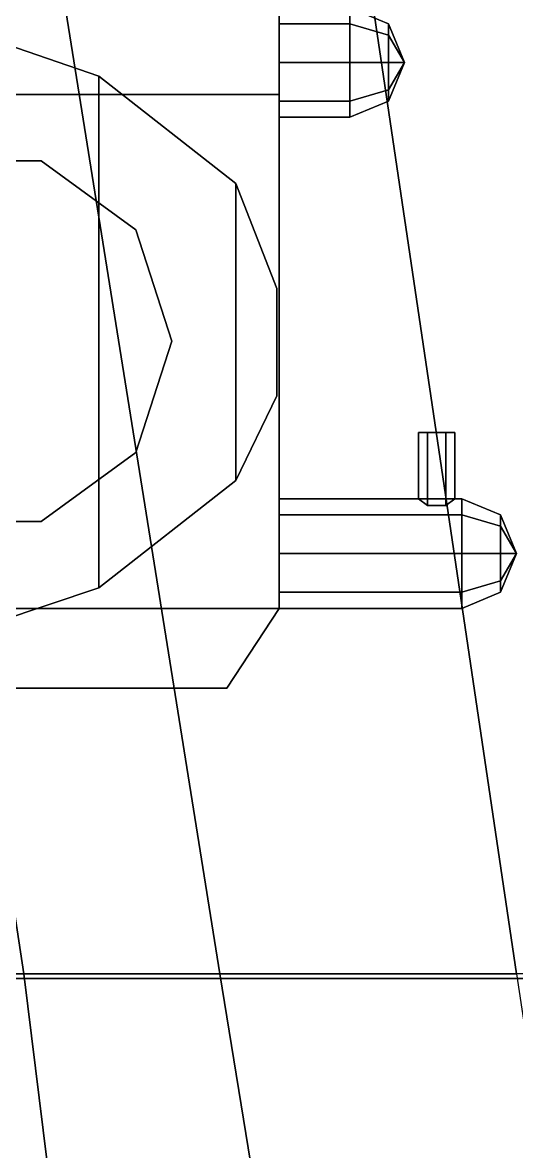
# Model space of a CAD drawing. Header units: millimetres. Extents: x -15 to 15, y -108 to 101.
# Drawn here: x 5.175 to 7.34, y 37.092 to 42.035 of the extents above; entities that cross this region are included whole.
import ezdxf

# ---------------------------------------------------------------- set-up
doc = ezdxf.new("R2010")
doc.units = ezdxf.units.MM
for name, color, linetype in [('citadelle', 3, 'Continuous'), ('platforms', 6, 'Continuous'), ('rangefinders', 2, 'Continuous')]:
    doc.layers.add(name, color=color, linetype=linetype)

msp = doc.modelspace()

# ---------------------------------------------------------------- linework, layer by layer
for points in [[(5.18, 37.87, -9.3), (3.99, 37.87, -9.42), (3.31, 43.74, -9.42), (4.29, 43.74, -9.3)], [(6.04, 37.87, -9.13), (5.18, 37.87, -9.3), (4.29, 43.74, -9.3), (5.1, 43.74, -9.13)], [(7.34, 37.87, -8.76), (6.04, 37.87, -9.13), (5.1, 43.74, -9.13), (6.47, 43.74, -8.76)], [(8.54, 37.87, -8.23), (7.34, 37.87, -8.76), (6.47, 43.74, -8.76), (7.54, 43.74, -8.23)], [(5.91, 31.98, -9.3), (4.76, 31.98, -9.42), (3.99, 37.87, -9.42), (5.18, 37.87, -9.3)], [(7, 31.98, -9.13), (5.91, 31.98, -9.3), (5.18, 37.87, -9.3), (6.04, 37.87, -9.13)], [(8.23, 31.98, -8.76), (7, 31.98, -9.13), (6.04, 37.87, -9.13), (7.34, 37.87, -8.76)]]:
    msp.add_3dface(points)
at = {"layer": 'citadelle'}
for points in [[(10.26, 43.33, 4.59), (-10.26, 43.33, 4.59), (-10.78, 37.85, 4.59), (10.78, 37.85, 4.59)], [(10.78, 37.85, 4.59), (-10.78, 37.85, 4.59), (-11.03, 32.33, 4.59), (11.03, 32.33, 4.59)]]:
    msp.add_3dface(points, dxfattribs=at)
at = {"layer": 'platforms'}
for points in [[(-0.0329, 41.9618, 27.28), (0, 41.9, 27.35), (8.388, 46.36, 27.35), (8.3551, 46.4218, 27.28)], [(0, 41.9, 27.21), (-0.0329, 41.9618, 27.28), (8.3551, 46.4218, 27.28), (8.388, 46.36, 27.21)], [(0.0329, 41.8382, 27.28), (0, 41.9, 27.21), (8.388, 46.36, 27.21), (8.4209, 46.2982, 27.28)], [(0, 41.9, 27.35), (0.0329, 41.8382, 27.28), (8.4209, 46.2982, 27.28), (8.388, 46.36, 27.35)], [(3.3, 42.56, 19.77), (3.3, 38.82, 19.77), (5.51, 39.56, 19.77), (5.51, 41.8, 19.77)], [(3.3, 42.56, 19.55), (3.3, 42.56, 19.77), (5.51, 41.8, 19.77), (5.51, 41.8, 19.55)], [(5.51, 41.8, 19.55), (5.51, 39.56, 19.55), (3.3, 38.82, 19.55), (3.3, 42.56, 19.55)], [(0.0486, 41.9504, 27.28), (0, 41.9, 27.35), (6.8337, 35.3007, 27.35), (6.8824, 35.3511, 27.28)], [(0, 41.9, 27.21), (0.0486, 41.9504, 27.28), (6.8824, 35.3511, 27.28), (6.8337, 35.3007, 27.21)], [(-0.0486, 41.8496, 27.28), (0, 41.9, 27.21), (6.8337, 35.3007, 27.21), (6.7851, 35.2504, 27.28)], [(0, 41.9, 27.35), (-0.0486, 41.8496, 27.28), (6.7851, 35.2504, 27.28), (6.8337, 35.3007, 27.35)], [(5.51, 41.8, 19.77), (5.51, 39.56, 19.77), (6.11, 40.03, 19.77), (6.11, 41.33, 19.77)], [(5.51, 41.8, 19.55), (5.51, 41.8, 19.77), (6.11, 41.33, 19.77), (6.11, 41.33, 19.55)], [(6.11, 41.33, 19.55), (6.11, 40.03, 19.55), (5.51, 39.56, 19.55), (5.51, 41.8, 19.55)], [(6.29, 40.87, 19.55), (6.29, 40.4, 19.55), (6.11, 40.03, 19.55), (6.11, 41.33, 19.55)], [(6.11, 41.33, 19.77), (6.11, 40.03, 19.77), (6.29, 40.4, 19.77), (6.29, 40.87, 19.77)], [(6.11, 41.33, 19.55), (6.11, 41.33, 19.77), (6.29, 40.87, 19.77), (6.29, 40.87, 19.55)], [(6.29, 40.87, 19.77), (6.29, 40.4, 19.77), (6.29, 40.4, 19.55), (6.29, 40.87, 19.55)], [(6.29, 40.4, 19.55), (6.29, 40.4, 19.77), (6.11, 40.03, 19.77), (6.11, 40.03, 19.55)], [(6.11, 40.03, 19.55), (6.11, 40.03, 19.77), (5.51, 39.56, 19.77), (5.51, 39.56, 19.55)], [(5.51, 39.56, 19.55), (5.51, 39.56, 19.77), (3.3, 38.82, 19.77), (3.3, 38.82, 19.55)]]:
    msp.add_3dface(points, dxfattribs=at)
at = {"layer": 'rangefinders'}
for points in [[(6.3, 42.32, 20.41), (6.3, 39.47, 20.41), (3.7, 39.47, 20.41), (3.7, 42.32, 20.41)], [(6.3, 41.72, 22.41), (6.3, 42.32, 21.41), (3.7, 42.32, 21.41), (3.7, 41.72, 22.41)], [(6.3, 39.47, 21.41), (6.3, 39.47, 20.41), (6.3, 42.32, 20.41), (6.3, 42.32, 21.41)], [(6.3, 39.47, 22.41), (6.3, 39.47, 21.41), (6.3, 42.32, 21.41), (6.3, 41.72, 22.41)], [(6.3, 42.0297, 21.1303), (6.3, 42.1, 21.3), (6.61, 42.1, 21.3), (6.61, 42.0297, 21.1303)], [(6.3, 42.1, 21.3), (6.3, 42.0297, 21.4697), (6.61, 42.0297, 21.4697), (6.61, 42.1, 21.3)], [(6.7797, 42.0297, 21.3), (6.61, 42.1, 21.3), (6.61, 42.0297, 21.4697), (6.7797, 41.98, 21.42)], [(6.7797, 41.98, 21.18), (6.61, 42.0297, 21.1303), (6.61, 42.1, 21.3), (6.7797, 42.0297, 21.3)], [(6.3, 41.86, 21.06), (6.3, 42.0297, 21.1303), (6.61, 42.0297, 21.1303), (6.61, 41.86, 21.06)], [(6.3, 42.0297, 21.4697), (6.3, 41.86, 21.54), (6.61, 41.86, 21.54), (6.61, 42.0297, 21.4697)], [(6.7797, 41.98, 21.42), (6.61, 42.0297, 21.4697), (6.61, 41.86, 21.54), (6.7797, 41.86, 21.4697)], [(6.7797, 41.86, 21.1303), (6.61, 41.86, 21.06), (6.61, 42.0297, 21.1303), (6.7797, 41.98, 21.18)], [(6.85, 41.86, 21.3), (6.7797, 42.0297, 21.3), (6.7797, 41.98, 21.42), (6.85, 41.86, 21.3)], [(6.85, 41.86, 21.3), (6.7797, 41.98, 21.18), (6.7797, 42.0297, 21.3), (6.85, 41.86, 21.3)], [(6.85, 41.86, 21.3), (6.7797, 41.98, 21.42), (6.7797, 41.86, 21.4697), (6.85, 41.86, 21.3)], [(6.85, 41.86, 21.3), (6.7797, 41.86, 21.1303), (6.7797, 41.98, 21.18), (6.85, 41.86, 21.3)], [(6.3, 41.6903, 21.1303), (6.3, 41.86, 21.06), (6.61, 41.86, 21.06), (6.61, 41.6903, 21.1303)], [(6.3, 41.86, 21.54), (6.3, 41.6903, 21.4697), (6.61, 41.6903, 21.4697), (6.61, 41.86, 21.54)], [(6.7797, 41.86, 21.4697), (6.61, 41.86, 21.54), (6.61, 41.6903, 21.4697), (6.7797, 41.74, 21.42)], [(6.7797, 41.74, 21.18), (6.61, 41.6903, 21.1303), (6.61, 41.86, 21.06), (6.7797, 41.86, 21.1303)], [(6.85, 41.86, 21.3), (6.7797, 41.74, 21.42), (6.7797, 41.6903, 21.3), (6.85, 41.86, 21.3)], [(6.85, 41.86, 21.3), (6.7797, 41.86, 21.4697), (6.7797, 41.74, 21.42), (6.85, 41.86, 21.3)], [(6.85, 41.86, 21.3), (6.7797, 41.74, 21.18), (6.7797, 41.86, 21.1303), (6.85, 41.86, 21.3)], [(6.85, 41.86, 21.3), (6.7797, 41.6903, 21.3), (6.7797, 41.74, 21.18), (6.85, 41.86, 21.3)], [(3.7, 41.72, 22.41), (3.7, 39.47, 22.41), (6.3, 39.47, 22.41), (6.3, 41.72, 22.41)], [(6.7797, 41.74, 21.42), (6.61, 41.6903, 21.4697), (6.61, 41.62, 21.3), (6.7797, 41.6903, 21.3)], [(6.7797, 41.6903, 21.3), (6.61, 41.62, 21.3), (6.61, 41.6903, 21.1303), (6.7797, 41.74, 21.18)], [(6.3, 41.62, 21.3), (6.3, 41.6903, 21.1303), (6.61, 41.6903, 21.1303), (6.61, 41.62, 21.3)], [(6.3, 41.6903, 21.4697), (6.3, 41.62, 21.3), (6.61, 41.62, 21.3), (6.61, 41.6903, 21.4697)], [(5.2565, 41.4294, 19.77), (4.7435, 41.4294, 19.77), (4.7435, 41.4294, 20.41), (5.2565, 41.4294, 20.41)], [(5.6715, 41.1279, 19.77), (5.2565, 41.4294, 19.77), (5.2565, 41.4294, 20.41), (5.6715, 41.1279, 20.41)], [(5.83, 40.64, 19.77), (5.6715, 41.1279, 19.77), (5.6715, 41.1279, 20.41), (5.83, 40.64, 20.41)], [(5.6715, 40.1521, 19.77), (5.83, 40.64, 19.77), (5.83, 40.64, 20.41), (5.6715, 40.1521, 20.41)], [(6.91, 39.95, 22.01), (6.95, 39.92, 22.0793), (6.95, 40.24, 22.0793), (6.91, 40.24, 22.01)], [(6.95, 39.92, 21.9407), (6.91, 39.95, 22.01), (6.91, 40.24, 22.01), (6.95, 40.24, 21.9407)], [(6.95, 40.24, 22.0793), (7.03, 40.24, 22.0793), (7.07, 40.24, 22.01), (6.91, 40.24, 22.01)], [(6.91, 40.24, 22.01), (7.07, 40.24, 22.01), (7.03, 40.24, 21.9407), (6.95, 40.24, 21.9407)], [(6.95, 39.92, 22.0793), (7.03, 39.92, 22.0793), (7.03, 40.24, 22.0793), (6.95, 40.24, 22.0793)], [(7.03, 39.92, 21.9407), (6.95, 39.92, 21.9407), (6.95, 40.24, 21.9407), (7.03, 40.24, 21.9407)], [(7.03, 39.92, 22.0793), (7.07, 39.95, 22.01), (7.07, 40.24, 22.01), (7.03, 40.24, 22.0793)], [(7.07, 39.95, 22.01), (7.03, 39.92, 21.9407), (7.03, 40.24, 21.9407), (7.07, 40.24, 22.01)], [(5.2565, 39.8506, 19.77), (5.6715, 40.1521, 19.77), (5.6715, 40.1521, 20.41), (5.2565, 39.8506, 20.41)], [(6.3, 39.95, 22.01), (6.3, 39.8797, 22.1797), (7.1, 39.8797, 22.1797), (7.1, 39.95, 22.01)], [(6.3, 39.8797, 21.8403), (6.3, 39.95, 22.01), (7.1, 39.95, 22.01), (7.1, 39.8797, 21.8403)], [(7.2697, 39.83, 21.89), (7.1, 39.8797, 21.8403), (7.1, 39.95, 22.01), (7.2697, 39.8797, 22.01)], [(7.2697, 39.8797, 22.01), (7.1, 39.95, 22.01), (7.1, 39.8797, 22.1797), (7.2697, 39.83, 22.13)], [(4.7435, 39.8506, 19.77), (5.2565, 39.8506, 19.77), (5.2565, 39.8506, 20.41), (4.7435, 39.8506, 20.41)], [(6.3, 39.8797, 22.1797), (6.3, 39.71, 22.25), (7.1, 39.71, 22.25), (7.1, 39.8797, 22.1797)], [(6.3, 39.71, 21.77), (6.3, 39.8797, 21.8403), (7.1, 39.8797, 21.8403), (7.1, 39.71, 21.77)], [(7.2697, 39.71, 21.8403), (7.1, 39.71, 21.77), (7.1, 39.8797, 21.8403), (7.2697, 39.83, 21.89)], [(7.2697, 39.83, 22.13), (7.1, 39.8797, 22.1797), (7.1, 39.71, 22.25), (7.2697, 39.71, 22.1797)], [(7.34, 39.71, 22.01), (7.2697, 39.83, 21.89), (7.2697, 39.8797, 22.01), (7.34, 39.71, 22.01)], [(7.34, 39.71, 22.01), (7.2697, 39.8797, 22.01), (7.2697, 39.83, 22.13), (7.34, 39.71, 22.01)], [(7.34, 39.71, 22.01), (7.2697, 39.71, 21.8403), (7.2697, 39.83, 21.89), (7.34, 39.71, 22.01)], [(7.34, 39.71, 22.01), (7.2697, 39.83, 22.13), (7.2697, 39.71, 22.1797), (7.34, 39.71, 22.01)], [(6.3, 39.71, 22.25), (6.3, 39.5403, 22.1797), (7.1, 39.5403, 22.1797), (7.1, 39.71, 22.25)], [(6.3, 39.5403, 21.8403), (6.3, 39.71, 21.77), (7.1, 39.71, 21.77), (7.1, 39.5403, 21.8403)], [(7.2697, 39.59, 21.89), (7.1, 39.5403, 21.8403), (7.1, 39.71, 21.77), (7.2697, 39.71, 21.8403)], [(7.2697, 39.71, 22.1797), (7.1, 39.71, 22.25), (7.1, 39.5403, 22.1797), (7.2697, 39.59, 22.13)], [(7.34, 39.71, 22.01), (7.2697, 39.5403, 22.01), (7.2697, 39.59, 21.89), (7.34, 39.71, 22.01)], [(7.34, 39.71, 22.01), (7.2697, 39.59, 21.89), (7.2697, 39.71, 21.8403), (7.34, 39.71, 22.01)], [(7.34, 39.71, 22.01), (7.2697, 39.71, 22.1797), (7.2697, 39.59, 22.13), (7.34, 39.71, 22.01)], [(7.34, 39.71, 22.01), (7.2697, 39.59, 22.13), (7.2697, 39.5403, 22.01), (7.34, 39.71, 22.01)], [(7.2697, 39.5403, 22.01), (7.1, 39.47, 22.01), (7.1, 39.5403, 21.8403), (7.2697, 39.59, 21.89)], [(7.2697, 39.59, 22.13), (7.1, 39.5403, 22.1797), (7.1, 39.47, 22.01), (7.2697, 39.5403, 22.01)], [(6.3, 39.5403, 22.1797), (6.3, 39.47, 22.01), (7.1, 39.47, 22.01), (7.1, 39.5403, 22.1797)], [(6.3, 39.47, 22.01), (6.3, 39.5403, 21.8403), (7.1, 39.5403, 21.8403), (7.1, 39.47, 22.01)], [(6.3, 39.47, 20.41), (6.07, 39.12, 20.41), (3.93, 39.12, 20.41), (3.7, 39.47, 20.41)], [(3.7, 39.47, 22.41), (3.93, 39.12, 22.41), (6.07, 39.12, 22.41), (6.3, 39.47, 22.41)], [(6.07, 39.12, 22.41), (6.07, 39.12, 20.41), (6.3, 39.47, 20.41), (6.3, 39.47, 22.41)], [(3.93, 39.12, 22.41), (3.93, 39.12, 20.41), (6.07, 39.12, 20.41), (6.07, 39.12, 22.41)]]:
    msp.add_3dface(points, dxfattribs=at)

doc.saveas('drawing.dxf')
